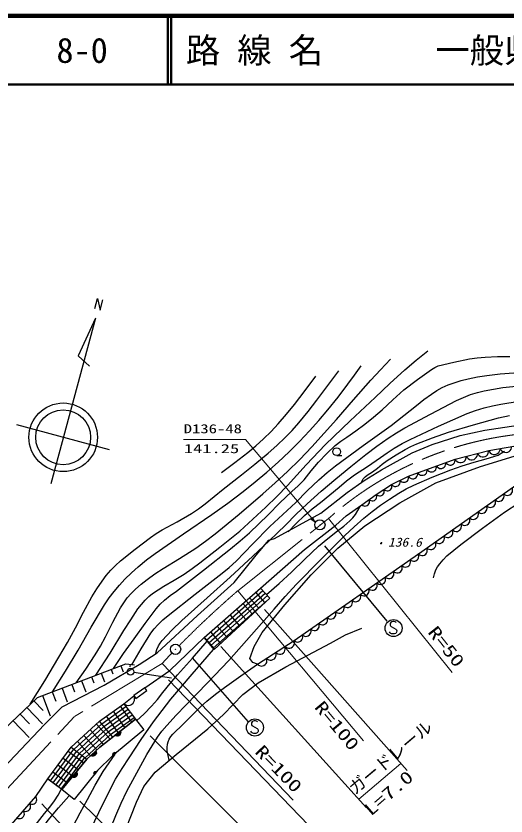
# Model space of a CAD drawing. Units: millimetres, scale not verified. Extents: x 40000 to 680000, y 20000 to 380000.
# Drawn here: x 155628 to 227032, y 263454 to 380000 of the extents above; entities that cross this region are included whole.
import ezdxf
from ezdxf.enums import TextEntityAlignment as Align

# ---------------------------------------------------------------- set-up
doc = ezdxf.new("R2010")
doc.units = ezdxf.units.MM
doc.header["$LTSCALE"] = 1000
doc.linetypes.add('CHAIN', pattern=[18.5, 12, -1.5, 3.5, -1.5])
for name, color, linetype, lineweight in [('M-BGD', 7, 'Continuous', 25), ('M-BGD-HTXT', 7, 'Continuous', 13), ('M-BMK', 2, 'CHAIN', 13), ('M-STR-STRC', 7, 'Continuous', 25), ('M-TTL', 2, 'Continuous', 140), ('M-TTL-LINE', 7, 'Continuous', 50)]:
    doc.layers.add(name, color=color, linetype=linetype, lineweight=lineweight)
doc.layers.add('M-BMK-SRVR', color=7, linetype='Continuous')
doc.layers.add('M-TTL-TXT', color=7, linetype='Continuous')
doc.styles.add('ＭＳ ゴシック', font='')
doc.styles.get('ＭＳ ゴシック').set_extended_font_data('MS Gothic')

# ---------------------------------------------------------------- blocks, each defined once
blk = doc.blocks.new('BUHIN1')
at = {"color": 3, "linetype": 'Continuous', "lineweight": 25}
for radius in [746, 22.5]:
    blk.add_circle((0, 0), radius, dxfattribs=at)
blk = doc.blocks.new('BUHIN15')
at = {"color": 7, "linetype": 'Continuous', "lineweight": 25}
blk.add_lwpolyline([(-303, -623), (-137, -646), (21, -630), (217, -575), (359, -474), (476, -351), (570, -158), (595, 11), (586, 185), (508, 373), (422, 504), (303, 623)], dxfattribs=at)
blk = doc.blocks.new('BUHIN16')
at = {"color": 7, "linetype": 'Continuous', "lineweight": 25}
blk.add_lwpolyline([(-532, -589), (-356, -667), (-177, -700), (56, -702), (244, -637), (413, -538), (578, -355), (658, -177), (704, 17), (678, 249), (625, 420), (532, 589)], dxfattribs=at)
blk = doc.blocks.new('BUHIN17')
at = {"color": 7, "linetype": 'Continuous', "lineweight": 25}
blk.add_lwpolyline([(-473, -563), (-308, -630), (-142, -655), (74, -649), (246, -582), (400, -485), (546, -310), (615, -143), (652, 38), (620, 252), (565, 409), (473, 563)], dxfattribs=at)
blk = doc.blocks.new('BUHIN18')
at = {"color": 7, "linetype": 'Continuous', "lineweight": 25}
blk.add_lwpolyline([(-486, -585), (-315, -653), (-142, -678), (81, -670), (258, -600), (416, -499), (567, -317), (637, -143), (674, 44), (640, 265), (582, 427), (486, 585)], dxfattribs=at)
blk = doc.blocks.new('BUHIN19')
at = {"color": 7, "linetype": 'Continuous', "lineweight": 25}
blk.add_lwpolyline([(-409, -502), (-263, -558), (-116, -578), (74, -570), (224, -509), (358, -422), (485, -266), (543, -118), (573, 42), (543, 230), (492, 367), (409, 502)], dxfattribs=at)
blk = doc.blocks.new('BUHIN20')
at = {"color": 7, "linetype": 'Continuous', "lineweight": 25}
blk.add_lwpolyline([(-444, -492), (-297, -557), (-148, -584), (46, -586), (203, -531), (344, -449), (482, -297), (549, -148), (588, 14), (566, 207), (521, 350), (444, 492)], dxfattribs=at)
blk = doc.blocks.new('BUHIN21')
at = {"color": 7, "linetype": 'Continuous', "lineweight": 25}
blk.add_lwpolyline([(-510, -454), (-367, -537), (-218, -582), (-18, -606), (148, -567), (302, -499), (460, -358), (546, -213), (604, -52), (603, 148), (573, 300), (510, 454)], dxfattribs=at)
blk = doc.blocks.new('BUHIN22')
at = {"color": 7, "linetype": 'Continuous', "lineweight": 25}
blk.add_lwpolyline([(-594, -417), (-454, -522), (-301, -588), (-94, -638), (87, -617), (258, -564), (442, -434), (551, -292), (631, -129), (655, 83), (643, 247), (594, 417)], dxfattribs=at)
blk = doc.blocks.new('BUHIN23')
at = {"color": 7, "linetype": 'Continuous', "lineweight": 25}
blk.add_lwpolyline([(-731, -414), (-581, -551), (-413, -644), (-179, -724), (32, -721), (235, -678), (461, -550), (602, -398), (713, -219), (765, 23), (768, 213), (731, 414)], dxfattribs=at)
blk = doc.blocks.new('BUHIN24')
at = {"color": 7, "linetype": 'Continuous', "lineweight": 25}
blk.add_lwpolyline([(-776, -364), (-634, -515), (-470, -623), (-238, -723), (-24, -735), (186, -708), (426, -595), (581, -451), (708, -278), (779, -37), (797, 157), (776, 364)], dxfattribs=at)
blk = doc.blocks.new('BUHIN74')
at = {"color": 7, "linetype": 'Continuous', "lineweight": 25}
blk.add_line((149, -554), (870, -360), dxfattribs=at)
blk.add_circle((0, 0), 574, dxfattribs=at)
blk = doc.blocks.new('BUHIN78')
at = {"color": 7, "linetype": 'Continuous', "lineweight": 25}
blk.add_lwpolyline([(164, 879), (78, 934), (-24, 952), (-157, 942), (-344, 891), (-489, 807), (-598, 680), (-640, 526), (-609, 386), (-579, 297), (-498, 189), (-395, 146), (365, -57), (467, -146), (556, -284), (583, -432), (571, -558), (516, -689), (344, -794), (66, -869), (-59, -883), (-189, -860), (-310, -796), (-432, -680)], dxfattribs=at)
blk.add_circle((0, 0), 1244, dxfattribs=at)
blk = doc.blocks.new('BUHIN84')
at = {"color": 3, "linetype": 'Continuous', "lineweight": 25}
for radius in [746, 22.5]:
    blk.add_circle((0, 0), radius, dxfattribs=at)

msp = doc.modelspace()

# ---------------------------------------------------------------- hatches: boundary and pattern name
at = {"layer": 'M-BGD'}
h = msp.add_hatch(dxfattribs=at)
h.set_pattern_fill('USER', color=256, style=0, pattern_type=2)
h.set_pattern_definition([(41.404, (183072, 289461), (-330.683, 375.031), []), (131.404, (183072, 289461), (-1875.16, -1653.4), []), (131.404, (184341, 289912), (-1875.16, -1653.4), [])])
h.paths.add_polyline_path([(183072, 289461), (191235, 296658), (192599, 295210), (184520, 287698)])
h = msp.add_hatch(dxfattribs=at)
h.set_pattern_fill('USER', color=256, style=0, pattern_type=2)
h.set_pattern_definition([(35.669, (167795, 277256), (-291.55, 406.2), []), (125.67, (167795, 277256), (-2031, -1457.7), []), (125.67, (169102, 277578), (-2031, -1457.7), [])])
h.paths.add_polyline_path([(167795, 277256), (171353, 279809), (173046, 277571), (169718, 274960)])
h = msp.add_hatch(dxfattribs=at)
h.set_pattern_fill('USER', color=256, style=0, pattern_type=2)
h.set_pattern_definition([(42.5104, (163663, 273468), (-337.862, 368.577), []), (132.51, (163663, 273468), (-1842.9, -1689.3), []), (132.51, (164923, 273944), (-1842.9, -1689.3), [])])
h.paths.add_polyline_path([(163663, 273468), (167795, 277256), (169718, 274960), (167824, 273497), (165959, 271746)])
h = msp.add_hatch(dxfattribs=at)
h.set_pattern_fill('USER', color=256, style=0, pattern_type=2)
h.set_pattern_definition([(53.36, (160249, 268877), (-401.2, 298.393), []), (143.36, (160249, 268877), (-1492, -2006), []), (143.36, (161396, 269581), (-1492, -2006), [])])
h.paths.add_polyline_path([(160249, 268877), (163663, 273468), (165959, 271746), (162286, 267299)])

# ---------------------------------------------------------------- linework, layer by layer
for p, q in [((167111, 337372), (167513, 338862)), ((167513, 338862), (167883, 337159)), ((167883, 337159), (168278, 338657)), ((167193, 336002), (160683, 311864)), ((167193, 336002), (164665, 330469)), ((164665, 330469), (166336, 328983)), ((223957, 319655), (231277, 320756)), ((169264, 316800), (155747, 320446)), ((220374, 318894), (223957, 319655)), ((214257, 301623), (237872, 318292)), ((216296, 317596), (220374, 318894)), ((213361, 316383), (216296, 317596)), ((224510, 316693), (229573, 317590)), ((208904, 313872), (213361, 316383)), ((219627, 315436), (224510, 316693)), ((223292, 314355), (228229, 315895)), ((212804, 312959), (219627, 315436)), ((206352, 312307), (208904, 313872)), ((216791, 311996), (223292, 314355)), ((210363, 311738), (212804, 312959)), ((203897, 310586), (206352, 312307)), ((208136, 310301), (210363, 311738)), ((211583, 309097), (216791, 311996)), ((200032, 307568), (203897, 310586)), ((206033, 308791), (208136, 310301)), ((206465, 305746), (211583, 309097)), ((203748, 307193), (206033, 308791)), ((193290, 303872), (200032, 307568)), ((202247, 305826), (203748, 307193)), ((197675, 302285), (202247, 305826)), ((202525, 302485), (206465, 305746)), ((190609, 301474), (192471, 303618)), ((192471, 303618), (193290, 303872)), ((191235, 296659), (197675, 302285)), ((198630, 298590), (202525, 302485)), ((187440, 297486), (190609, 301474)), ((196143, 289010), (214257, 301623)), ((194826, 294197), (198630, 298590)), ((182073, 292671), (187440, 297486)), ((183072, 289461), (191235, 296658)), ((191235, 296658), (192599, 295211)), ((192599, 295211), (184520, 287698)), ((191520, 290167), (194826, 294197)), ((176177, 287226), (182073, 292671)), ((203641, 289863), (206026, 290812)), ((178033, 284658), (183072, 289461)), ((184520, 287698), (183072, 289461)), ((190342, 288129), (191520, 290167)), ((201462, 288633), (203641, 289863)), ((189708, 286408), (190342, 288129)), ((190808, 285565), (196143, 289010)), ((194949, 285171), (201462, 288633)), ((173593, 285517), (176177, 287226)), ((158753, 280731), (171640, 285607)), ((171640, 285607), (172878, 285494)), ((172259, 285551), (172227, 285199)), ((190116, 285819), (189708, 286408)), ((190808, 285565), (190116, 285819)), ((168487, 282499), (173593, 285517)), ((169492, 284794), (169734, 284156)), ((170924, 285336), (171257, 284458)), ((172809, 284416), (178285, 283590)), ((174383, 282137), (178033, 284658)), ((190898, 282838), (194949, 285171)), ((166628, 283711), (166954, 282849)), ((168060, 284253), (168533, 283002)), ((162333, 282086), (163087, 280091)), ((162336, 279339), (168487, 282499)), ((163764, 282627), (164175, 281542)), ((165196, 283169), (165810, 281547)), ((174383, 282137), (172795, 280992)), ((174684, 281719), (174383, 282137)), ((188693, 281145), (190898, 282838)), ((159469, 281002), (160591, 278035)), ((160901, 281544), (161421, 280168)), ((171354, 279809), (172803, 280981)), ((172795, 280992), (173096, 280575)), ((173096, 280575), (174684, 281719)), ((185873, 278248), (188693, 281145)), ((151628, 273982), (158753, 280731)), ((158244, 280249), (159576, 278843)), ((167795, 277256), (171354, 279809)), ((171354, 279809), (173046, 277571)), ((157226, 279285), (159488, 276897)), ((159788, 276762), (162336, 279339)), ((156208, 278321), (157591, 276862)), ((167824, 273497), (173046, 277571)), ((173046, 277571), (169718, 274960)), ((173046, 277571), (174280, 275993)), ((183584, 276145), (185873, 278248)), ((151521, 268101), (159788, 276762)), ((155190, 277357), (157536, 274881)), ((163663, 273468), (167795, 277256)), ((169718, 274960), (167795, 277256)), ((174280, 275993), (169689, 272234)), ((170848, 275777), (170099, 275193)), ((170157, 275159), (170867, 275712)), ((170876, 275640), (170227, 275134)), ((170301, 275112), (170875, 275560)), ((170866, 275474), (170389, 275102)), ((170520, 275125), (170814, 275354)), ((178944, 272427), (183584, 276145)), ((169718, 274960), (167824, 273497)), ((160249, 268877), (163663, 273468)), ((163663, 273468), (165959, 271746)), ((167824, 273497), (165959, 271746)), ((165959, 271746), (167824, 273497)), ((167281, 272901), (166588, 272251)), ((166649, 272222), (167305, 272838)), ((167321, 272767), (166721, 272204)), ((165959, 271746), (162286, 267299)), ((162286, 267299), (165959, 271746)), ((166796, 272189), (167327, 272687)), ((167326, 272601), (166885, 272187)), ((167013, 272221), (167285, 272476)), ((169689, 272234), (167508, 270082)), ((170041, 272684), (169759, 272453)), ((169760, 272413), (170078, 272674)), ((169763, 272496), (169997, 272688)), ((170113, 272662), (169765, 272377)), ((169775, 272345), (170143, 272646)), ((169932, 272675), (169787, 272557)), ((175918, 269838), (178944, 272427)), ((164473, 269849), (163868, 269116)), ((163932, 269096), (164505, 269790)), ((164530, 269721), (164006, 269087)), ((164083, 269082), (164546, 269643)), ((167508, 270082), (164094, 265835)), ((164556, 269557), (164171, 269090)), ((164294, 269141), (164531, 269428)), ((166989, 269686), (167179, 269922)), ((167223, 269927), (166995, 269643)), ((167118, 269896), (167001, 269750)), ((167004, 269604), (167261, 269924)), ((167298, 269920), (167016, 269570)), ((167033, 269540), (167331, 269911)), ((174239, 267744), (175918, 269838)), ((158503, 266313), (160249, 268877)), ((162286, 267299), (160249, 268877)), ((164094, 265835), (162286, 267299)), ((173178, 265479), (174239, 267744)), ((153050, 260042), (158503, 266313)), ((171620, 261515), (173178, 265479))]:
    msp.add_line(p, q, dxfattribs=at)
for points in [[(167273, 283966), (169343, 287199), (171362, 290463), (172358, 292055), (173403, 293612), (173905, 294279), (174456, 294910), (174978, 295419), (175539, 295882), (176326, 296426), (177157, 296926), (178660, 297787), (180127, 298695), (181277, 299489), (182393, 300333), (185345, 302629), (188261, 304973), (190157, 306675), (192020, 308428), (193617, 309980), (195179, 311581), (197919, 314600), (200709, 317586), (204341, 321006), (207959, 324444), (210111, 326461), (212311, 328440), (213959, 329849), (215626, 331234)], [(164378, 282854), (165786, 284869), (167144, 286917), (167936, 288213), (168678, 289543), (169739, 291679), (170853, 293786), (171323, 294524), (171842, 295226), (172411, 295881), (173033, 296505), (173854, 297229), (174721, 297912), (175879, 298734), (177079, 299512), (179461, 300968), (181819, 302480), (183251, 303502), (184655, 304578), (188147, 307450), (191597, 310367), (193409, 311982), (195187, 313649), (196973, 315411), (198723, 317223), (200552, 319208), (202335, 321232), (204805, 324101), (207320, 326930), (208756, 328471), (210211, 330008)], [(169816, 284928), (171313, 287125), (172855, 289283), (174438, 291488), (176069, 293654), (176642, 294292), (177265, 294894), (178117, 295586), (179007, 296231), (182945, 299286), (186865, 302375), (188275, 303522), (189646, 304716), (191024, 306007), (192364, 307346), (194070, 309054), (195825, 310726), (196745, 311557), (197627, 312434), (198652, 313743), (199725, 315014), (200912, 316242), (202140, 317426), (202958, 318063), (203815, 318654), (205161, 319575), (206468, 320541), (207732, 321547), (208965, 322605), (210546, 324099), (212166, 325546), (214155, 327055), (216188, 328520), (216662, 328799), (217160, 329022), (219443, 329558), (221736, 330035), (222851, 330202), (223982, 330312), (225776, 330384), (227585, 330396)], [(160929, 281548), (162840, 284570), (164708, 287635), (166586, 290948), (168513, 294226), (169186, 295216), (169913, 296179), (170688, 297095), (171509, 297973), (172459, 298896), (173450, 299775), (174668, 300769), (175929, 301720), (180045, 304546), (184172, 307369), (186474, 309027), (188742, 310734), (190479, 312116), (192179, 313546), (193824, 315008), (195429, 316514), (196934, 318007), (198404, 319549), (199766, 321066), (201083, 322621), (202555, 324474), (203980, 326365), (204954, 327695), (205928, 329038)], [(157683, 279764), (159810, 283160), (161891, 286597), (163110, 288719), (164277, 290870), (165447, 293132), (166671, 295367), (167396, 296540), (168172, 297682), (168790, 298504), (169453, 299287), (170123, 299967), (170844, 300612), (173005, 302349), (175206, 304041), (176054, 304616), (176946, 305147), (179094, 306303), (181217, 307513), (182220, 308198), (183190, 308933), (185811, 311073), (188471, 313169), (190431, 314714), (192357, 316309), (193617, 317421), (194842, 318584), (195862, 319639), (196838, 320735), (198180, 322362), (199482, 324035), (201081, 326160), (202660, 328298)], [(172484, 285500), (173857, 287810), (175283, 290093), (175760, 290717), (176289, 291310), (177021, 292016), (177797, 292681), (181725, 295771), (185678, 298823), (186699, 299670), (187688, 300569), (190125, 303122), (192611, 305639), (194533, 307355), (196421, 309123), (198067, 310801), (199759, 312440), (200960, 313475), (202202, 314465), (206235, 317416), (210278, 320346), (212136, 321776), (213975, 323268), (215055, 324126), (216163, 324929), (216934, 325419), (217742, 325861), (218580, 326244), (219455, 326576), (220478, 326894), (221534, 327159), (222867, 327422), (224221, 327627), (226195, 327852), (228158, 328016)], [(185559, 313506), (187512, 314939), (189433, 316424), (190582, 317383), (191691, 318388), (192793, 319475), (193853, 320606), (195043, 321971), (196193, 323382), (197775, 325444), (199324, 327542)], [(176013, 287175), (176163, 287716), (176371, 288236), (176614, 288628), (176916, 288998), (178340, 290509), (179789, 291959), (181647, 293569), (183465, 295223), (186816, 298235), (190135, 301300), (192534, 303546), (194891, 305836), (196449, 307402), (198049, 308925), (200118, 310780), (202235, 312597), (204404, 314381), (206620, 316127), (208220, 317326), (209862, 318482), (211069, 319264), (212313, 320000), (216036, 322011), (219809, 323981), (220828, 324439), (221877, 324843), (222855, 325147), (223861, 325397), (225207, 325656), (226576, 325857), (229004, 326126)], [(195272, 304846), (196441, 306055), (197651, 307218), (198806, 308200), (200010, 309143), (201380, 310219), (202720, 311347), (203812, 312269), (204938, 313141), (206869, 314377), (208767, 315663), (209738, 316377), (210752, 317048), (211894, 317707), (213066, 318313), (217213, 320227), (221381, 322084), (222592, 322524), (223832, 322909), (225051, 323220), (226284, 323472), (228960, 323898)], [(205962, 311967), (206069, 312287), (206234, 312588), (206500, 312873), (206807, 313114), (207576, 313598), (208310, 314131), (209004, 314714), (209736, 315251), (211018, 316082), (212334, 316863), (213174, 317301), (214049, 317690), (216335, 318566), (218638, 319384), (222280, 320453), (225938, 321464), (227533, 321795)], [(168833, 260162), (170167, 263547), (170955, 265316), (171801, 267069), (173226, 269762), (174702, 272426), (175452, 273690), (176253, 274923), (176895, 275802), (177584, 276644), (178951, 278140), (180363, 279596), (183533, 282837), (186657, 286116), (189943, 289870), (193265, 293599), (194868, 295435), (196521, 297237), (200018, 300785), (203551, 304319), (204918, 305595), (206332, 306834), (207529, 307801), (208762, 308720), (210062, 309619), (211405, 310474), (212479, 311094), (213581, 311660), (216273, 312794), (218994, 313875), (220668, 314460), (222370, 314991), (224126, 315483), (225867, 316034), (226347, 316293), (226799, 316603)], [(216461, 298156), (216609, 298737), (216813, 299296), (217068, 299758), (217382, 300200), (217882, 300785), (218431, 301334), (219418, 302182), (220442, 302983), (223613, 305366), (226820, 307701), (230986, 310444), (235133, 313222), (236433, 314010), (237772, 314750), (239100, 315423), (240441, 316073)], [(192154, 295720), (193989, 297322), (195783, 298970), (197736, 300894), (199725, 302768), (201062, 303888), (202455, 304974), (203378, 305682), (204257, 306433), (204694, 306881), (205092, 307375), (205464, 307953), (205804, 308557)], [(173208, 277313), (174315, 278354), (175378, 279436), (176235, 280410), (177046, 281422), (178075, 282746), (179157, 284040), (181339, 286472), (183508, 288916)], [(163279, 253766), (164057, 255901), (164890, 258011), (165677, 259771), (166523, 261515), (168298, 265179), (170127, 268817), (171086, 270398), (172097, 271949), (173855, 274587), (175659, 277187), (176912, 278845), (178214, 280468), (181290, 284116), (184403, 287727)], [(177947, 271575), (177782, 272246), (177670, 272954), (177653, 273434), (177697, 273905), (177787, 274278), (177936, 274635), (178178, 275024), (178475, 275386), (180048, 276878), (181537, 278372), (182467, 279289), (183452, 280176), (184697, 281192), (185996, 282174), (188393, 283888), (190808, 285565)], [(171354, 279809), (171543, 279687), (171744, 279616), (172014, 279570), (172244, 279612), (172458, 279695), (172683, 279877), (172809, 280069), (172899, 280285), (172911, 280559), (172880, 280767), (172803, 280981)], [(160727, 255833), (162373, 258888), (163966, 261971), (164970, 263935), (166032, 265879), (167164, 267922), (168352, 269943), (169198, 271216), (170075, 272471)], [(143811, 253781), (145679, 253874), (147541, 254028), (148602, 254168), (149654, 254368), (150459, 254577), (151260, 254848), (151916, 255129), (152543, 255464), (153076, 255815), (153574, 256216), (154246, 256862), (154876, 257551), (156015, 258907), (157109, 260303), (158427, 262083), (159793, 263827), (160547, 264735), (161252, 265678), (161749, 266485), (162210, 267317)], [(155452, 256158), (156228, 257122), (158252, 259998), (160329, 262844), (161802, 264623), (163313, 266364)]]:
    msp.add_lwpolyline(points, dxfattribs=at)
for points in [[(170829, 275842), (170869, 275726), (170883, 275614), (170874, 275467), (170824, 275352), (170755, 275251), (170633, 275155), (170517, 275113), (170393, 275092), (170249, 275119), (170141, 275159), (170041, 275226)], [(167256, 272964), (167306, 272852), (167330, 272742), (167335, 272595), (167295, 272476), (167235, 272368), (167122, 272262), (167011, 272209), (166890, 272178), (166743, 272191), (166633, 272221), (166527, 272279)], [(169785, 272313), (169764, 272370), (169756, 272426), (169759, 272499), (169782, 272557), (169816, 272609), (169876, 272658), (169933, 272681), (169995, 272693), (170067, 272681), (170121, 272662), (170172, 272630)], [(164441, 269908), (164504, 269804), (164543, 269698), (164565, 269552), (164542, 269429), (164496, 269315), (164397, 269195), (164293, 269129), (164177, 269082), (164030, 269077), (163917, 269093), (163804, 269137)], [(167049, 269511), (167017, 269563), (166997, 269616), (166985, 269688), (166996, 269750), (167018, 269807), (167067, 269868), (167118, 269902), (167176, 269926), (167249, 269929), (167306, 269922), (167363, 269901)]]:
    msp.add_lwpolyline(points, close=True, dxfattribs=at)
for centre, radius in [((162505, 318623), 5000), ((162505, 318623), 4000), ((172313, 284471), 498)]:
    msp.add_circle(centre, radius, dxfattribs=at)
at = {"layer": 'M-BGD-HTXT'}
for p, q in [((189057, 318319), (180042, 318319)), ((199238, 306260), (189057, 318319)), ((201190, 306809), (219208, 284344)), ((187939, 296259), (206287, 274381)), ((191822, 293558), (212638, 270067)), ((185461, 288159), (206695, 264668)), ((176925, 285683), (196041, 265739)), ((177854, 283310), (206778, 253299)), ((175179, 275118), (194573, 255807)), ((205567, 265917), (211703, 271122)), ((159417, 265250), (179275, 243602)), ((164938, 265609), (184207, 246779))]:
    msp.add_line(p, q, dxfattribs=at)
for points in [[(199238, 306260), (198897, 306954), (198611, 306712)], [(199139, 306378), (198684, 306713), (198884, 306882)], [(199090, 306435), (198724, 306709), (198881, 306842)], [(199041, 306494), (198763, 306706), (198878, 306803)], [(198992, 306551), (198803, 306703), (198874, 306763)]]:
    msp.add_lwpolyline(points, close=True, dxfattribs=at)
for points in [[(199188, 306319), (198644, 306716), (198888, 306922), (199187, 306320)], [(198857, 306711), (198943, 306610), (198842, 306699), (198871, 306724), (198943, 306610)]]:
    msp.add_lwpolyline(points, dxfattribs=at)
at = {"layer": 'M-BMK'}
for p, q in [((187939, 296259), (201190, 306809)), ((176925, 285683), (164161, 277971)), ((152509, 265456), (164161, 277971))]:
    msp.add_line(p, q, dxfattribs=at)
for centre, radius, start, end in [((234303, 269420), 49944, 93.4718, 131.52954), ((280567, 188777), 141889, 130.75452, 135.47559), ((280567, 188777), 141889, 136.0813, 136.92346)]:
    msp.add_arc(centre, radius, start, end, dxfattribs=at)
at = {"layer": 'M-STR-STRC'}
for p, q in [((200587, 302811), (209651, 291819)), ((181298, 286473), (189453, 277166))]:
    msp.add_line(p, q, dxfattribs=at)
at = {"layer": 'M-TTL'}
msp.add_line((680000, 380000), (40000, 380000), dxfattribs=at)
at = {"layer": 'M-TTL-LINE'}
for p, q in [((177750, 380000), (177750, 370000)), ((178250, 380000), (178250, 370000)), ((40000, 370000), (680000, 370000))]:
    msp.add_line(p, q, dxfattribs=at)

# ---------------------------------------------------------------- block references
at = {"layer": 'M-BGD', "rotation": 344.90498}
for name, p in [('BUHIN74', (202358, 316528)), ('BUHIN23', (223696, 316483)), ('BUHIN24', (225354, 316842)), ('BUHIN24', (227041, 317142)), ('BUHIN23', (220440, 315646)), ('BUHIN23', (222068, 316064)), ('BUHIN22', (216215, 314197)), ('BUHIN22', (217580, 314693)), ('BUHIN22', (218944, 315188)), ('BUHIN22', (213486, 313206)), ('BUHIN22', (214851, 313702)), ('BUHIN21', (210973, 312043)), ('BUHIN21', (212194, 312653)), ('BUHIN20', (208693, 310660)), ('BUHIN20', (209806, 311379)), ('BUHIN18', (227307, 310835)), ('BUHIN19', (207611, 309924)), ('BUHIN18', (226064, 309958)), ('BUHIN19', (206559, 309169)), ('BUHIN18', (223578, 308203)), ('BUHIN18', (224821, 309080)), ('BUHIN18', (222336, 307326)), ('BUHIN18', (221093, 306448)), ('BUHIN18', (218607, 304694)), ('BUHIN18', (219850, 305571)), ('BUHIN18', (217364, 303816)), ('BUHIN18', (216121, 302939)), ('BUHIN17', (213653, 301203)), ('BUHIN18', (214878, 302062)), ('BUHIN17', (212445, 300362)), ('BUHIN17', (211238, 299521)), ('BUHIN17', (208823, 297839)), ('BUHIN17', (210030, 298680)), ('BUHIN17', (207615, 296998)), ('BUHIN17', (206407, 296157)), ('BUHIN17', (203992, 294476)), ('BUHIN17', (205200, 295317)), ('BUHIN17', (202784, 293635)), ('BUHIN17', (200369, 291953)), ('BUHIN17', (201577, 292794)), ('BUHIN17', (199162, 291112)), ('BUHIN17', (197954, 290271)), ('BUHIN16', (195476, 288579)), ('BUHIN17', (196746, 289430)), ('BUHIN16', (194142, 287718)), ('BUHIN16', (191475, 285996)), ('BUHIN16', (192809, 286857)), ('BUHIN15', (158048, 265791)), ('BUHIN15', (157140, 264746)), ('BUHIN15', (156231, 263700))]:
    msp.add_blockref(name, p, dxfattribs=at)
at = {"layer": 'M-BMK-SRVR', "rotation": 344.90498}
for name, p in [('BUHIN1', (199916, 305872)), ('BUHIN84', (178879, 287738))]:
    msp.add_blockref(name, p, dxfattribs=at)
at = {"layer": 'M-STR-STRC', "rotation": 344.90498}
for p in [(210644, 290826), (190445, 276349)]:
    msp.add_blockref('BUHIN78', p, dxfattribs=at)

# ---------------------------------------------------------------- texts
at = {"layer": 'M-BGD-HTXT', "style": 'ＭＳ ゴシック'}
for s, width, p in [('D136-48', 1.35, (180069, 318815)), ('141.25', 1.5, (180077, 315920))]:
    msp.add_text(s, height=1320, dxfattribs=dict(at, width=width)).set_placement(p, align=Align.BOTTOM_LEFT)
at = {"layer": 'M-BGD-HTXT', "style": 'ＭＳ ゴシック', "oblique": 15}
for s, width, p in [('・', 0.85, (207897, 302119)), ('136.6', 1.1, (209822, 302294))]:
    msp.add_text(s, height=1320, rotation=359.9, dxfattribs=dict(at, width=width)).set_placement(p, align=Align.BOTTOM_LEFT)
at = {"layer": 'M-BGD-HTXT', "style": 'ＭＳ ゴシック', "width": 1.35}
for s, rotation, p in [('R=50', 308.3, (215101, 289873)), ('R=100', 309.8, (198590, 278910)), ('R=100', 314.1, (189932, 272333)), ('L=7.0', 40.8, (207703, 262939))]:
    msp.add_text(s, height=1833, rotation=rotation, dxfattribs=at).set_placement(p, align=Align.BOTTOM_LEFT)
at = {"layer": 'M-BGD-HTXT', "style": 'ＭＳ ゴシック'}
msp.add_text('ガードレール', height=1833, rotation=40.1, dxfattribs=at).set_placement((205391, 266060), align=Align.BOTTOM_LEFT)
at = {"layer": 'M-TTL-TXT', "style": 'ＭＳ ゴシック'}
for s, p in [('8-0', (161521, 375000)), ('路 線 名', (180380, 375000)), ('一般県道上久原藤生(停)線', (216734, 375000))]:
    msp.add_text(s, height=3666, dxfattribs=at).set_placement(p, align=Align.MIDDLE_LEFT)

doc.saveas('drawing.dxf')
